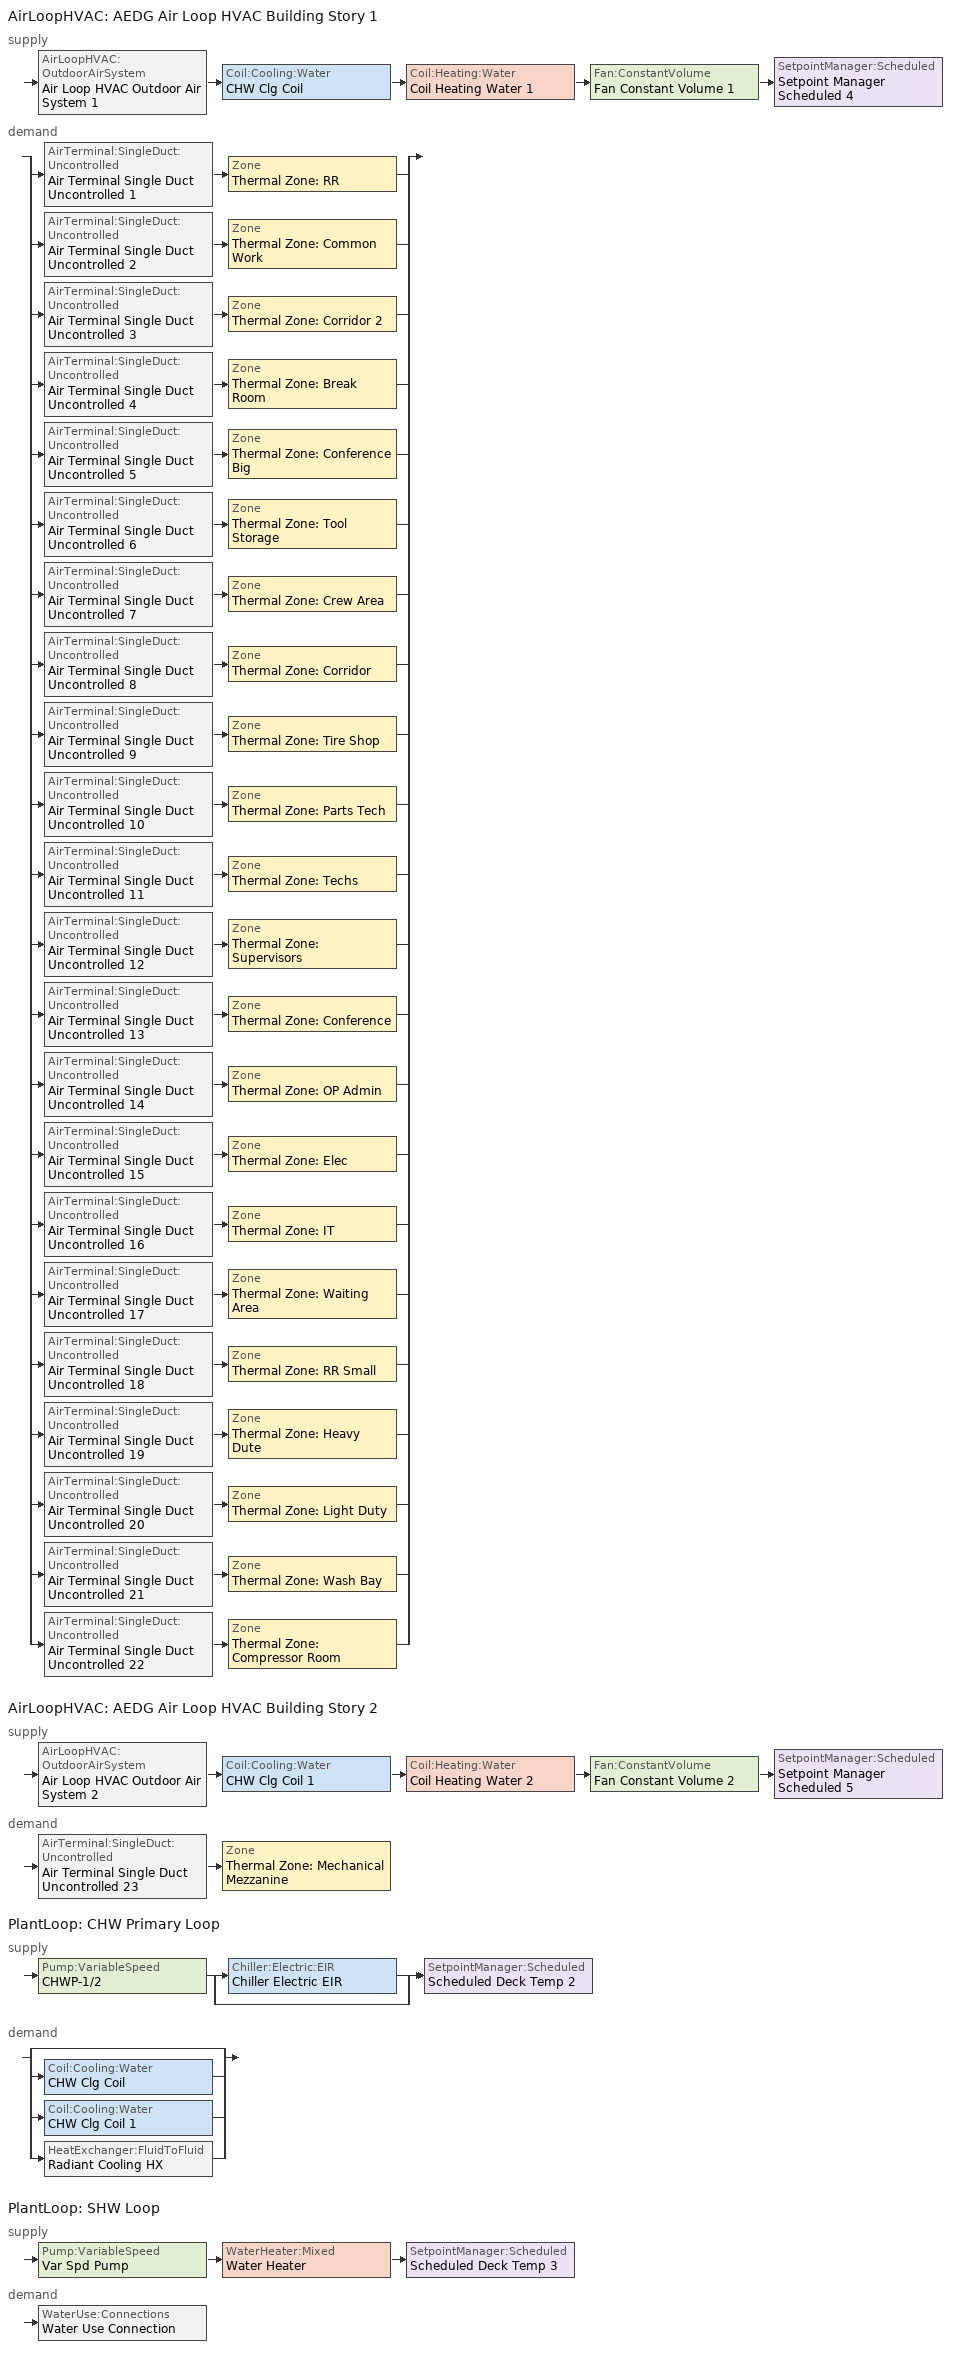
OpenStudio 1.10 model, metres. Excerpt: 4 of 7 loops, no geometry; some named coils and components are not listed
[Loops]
AirLoopHVAC 'AEDG Air Loop HVAC Building Story 1'
 supply: AirLoopHVAC:OutdoorAirSystem 'Air Loop HVAC Outdoor Air System 1' > Coil:Cooling:Water 'CHW Clg Coil' > Coil:Heating:Water 'Coil Heating Water 1' > Fan:ConstantVolume 'Fan Constant Volume 1' > SetpointManager:Scheduled 'Setpoint Manager Scheduled 4'
 demand: split
  | AirTerminal:SingleDuct:Uncontrolled 'Air Terminal Single Duct Uncontrolled 1' > Zone 'Thermal Zone: RR'
  | AirTerminal:SingleDuct:Uncontrolled 'Air Terminal Single Duct Uncontrolled 2' > Zone 'Thermal Zone: Common Work'
  | AirTerminal:SingleDuct:Uncontrolled 'Air Terminal Single Duct Uncontrolled 3' > Zone 'Thermal Zone: Corridor 2'
  | AirTerminal:SingleDuct:Uncontrolled 'Air Terminal Single Duct Uncontrolled 4' > Zone 'Thermal Zone: Break Room'
  | AirTerminal:SingleDuct:Uncontrolled 'Air Terminal Single Duct Uncontrolled 5' > Zone 'Thermal Zone: Conference Big'
  | AirTerminal:SingleDuct:Uncontrolled 'Air Terminal Single Duct Uncontrolled 6' > Zone 'Thermal Zone: Tool Storage'
  | AirTerminal:SingleDuct:Uncontrolled 'Air Terminal Single Duct Uncontrolled 7' > Zone 'Thermal Zone: Crew Area'
  | AirTerminal:SingleDuct:Uncontrolled 'Air Terminal Single Duct Uncontrolled 8' > Zone 'Thermal Zone: Corridor'
  | AirTerminal:SingleDuct:Uncontrolled 'Air Terminal Single Duct Uncontrolled 9' > Zone 'Thermal Zone: Tire Shop'
  | AirTerminal:SingleDuct:Uncontrolled 'Air Terminal Single Duct Uncontrolled 10' > Zone 'Thermal Zone: Parts Tech'
  | AirTerminal:SingleDuct:Uncontrolled 'Air Terminal Single Duct Uncontrolled 11' > Zone 'Thermal Zone: Techs'
  | AirTerminal:SingleDuct:Uncontrolled 'Air Terminal Single Duct Uncontrolled 12' > Zone 'Thermal Zone: Supervisors'
  | AirTerminal:SingleDuct:Uncontrolled 'Air Terminal Single Duct Uncontrolled 13' > Zone 'Thermal Zone: Conference'
  | AirTerminal:SingleDuct:Uncontrolled 'Air Terminal Single Duct Uncontrolled 14' > Zone 'Thermal Zone: OP Admin'
  | AirTerminal:SingleDuct:Uncontrolled 'Air Terminal Single Duct Uncontrolled 15' > Zone 'Thermal Zone: Elec'
  | AirTerminal:SingleDuct:Uncontrolled 'Air Terminal Single Duct Uncontrolled 16' > Zone 'Thermal Zone: IT'
  | AirTerminal:SingleDuct:Uncontrolled 'Air Terminal Single Duct Uncontrolled 17' > Zone 'Thermal Zone: Waiting Area'
  | AirTerminal:SingleDuct:Uncontrolled 'Air Terminal Single Duct Uncontrolled 18' > Zone 'Thermal Zone: RR Small'
  | AirTerminal:SingleDuct:Uncontrolled 'Air Terminal Single Duct Uncontrolled 19' > Zone 'Thermal Zone: Heavy Dute'
  | AirTerminal:SingleDuct:Uncontrolled 'Air Terminal Single Duct Uncontrolled 20' > Zone 'Thermal Zone: Light Duty'
  | AirTerminal:SingleDuct:Uncontrolled 'Air Terminal Single Duct Uncontrolled 21' > Zone 'Thermal Zone: Wash Bay'
  | AirTerminal:SingleDuct:Uncontrolled 'Air Terminal Single Duct Uncontrolled 22' > Zone 'Thermal Zone: Compressor Room'
AirLoopHVAC 'AEDG Air Loop HVAC Building Story 2'
 supply: AirLoopHVAC:OutdoorAirSystem 'Air Loop HVAC Outdoor Air System 2' > Coil:Cooling:Water 'CHW Clg Coil 1' > Coil:Heating:Water 'Coil Heating Water 2' > Fan:ConstantVolume 'Fan Constant Volume 2' > SetpointManager:Scheduled 'Setpoint Manager Scheduled 5'
 demand: AirTerminal:SingleDuct:Uncontrolled 'Air Terminal Single Duct Uncontrolled 23' > Zone 'Thermal Zone: Mechanical Mezzanine'
PlantLoop 'CHW Primary Loop'
 supply: Pump:VariableSpeed 'CHWP-1/2' > split
  | Chiller:Electric:EIR 'Chiller Electric EIR'
  | bypass
  join > SetpointManager:Scheduled 'Scheduled Deck Temp 2'
 demand: split
  | bypass
  | Coil:Cooling:Water 'CHW Clg Coil'
  | Coil:Cooling:Water 'CHW Clg Coil 1'
  | HeatExchanger:FluidToFluid 'Radiant Cooling HX'
PlantLoop 'SHW Loop'
 supply: Pump:VariableSpeed 'Var Spd Pump' > WaterHeater:Mixed 'Water Heater' > SetpointManager:Scheduled 'Scheduled Deck Temp 3'
 demand: WaterUse:Connections 'Water Use Connection'
[Sizing:Zone] Zone Cooling Design Supply Air Temperature {C}=14; Zone Heating Design Supply Air Temperature {C}=40; Zone Cooling Design Supply Air Humidity Ratio {kg-H2O/kg-air}=0.0085; Zone Heating Design Supply Air Humidity Ratio {kg-H2O/kg-air}=0.008; Cooling Design Air Flow Method=DesignDay; Heating Design Air Flow Method=DesignDay
Thermal Zone: Elec; Thermal Zone: RR Small; Thermal Zone: Mechanical Mezzanine; Thermal Zone: Compressor Room; Thermal Zone: Heavy Dute; Thermal Zone: Techs; Thermal Zone: Break Room; Thermal Zone: Tire Shop; Thermal Zone: Conference; Thermal Zone: Crew Area; Thermal Zone: Corridor; Thermal Zone: Light Duty; Thermal Zone: OP Admin; Thermal Zone: Waiting Area; Thermal Zone: IT; Thermal Zone: Supervisors; Thermal Zone: Parts Tech; Thermal Zone: Conference Big; Thermal Zone: Common Work; Thermal Zone: RR; Thermal Zone: Tool Storage; Thermal Zone: Wash Bay; Thermal Zone: Corridor 2
[Zone equipment]
Thermal Zone: Elec: Air Terminal Single Duct Uncontrolled 15, Zone HVAC Low Temperature Radiant Variable Flow 6
Thermal Zone: RR Small: Air Terminal Single Duct Uncontrolled 18, Zone HVAC Low Temperature Radiant Variable Flow 7, TZ: RR Small Exhaust Fan
Thermal Zone: Mechanical Mezzanine: Air Terminal Single Duct Uncontrolled 23, Zone HVAC Low Temperature Radiant Variable Flow 8
Thermal Zone: Compressor Room: Air Terminal Single Duct Uncontrolled 22, Zone HVAC Low Temperature Radiant Variable Flow 5
Thermal Zone: Heavy Dute: Air Terminal Single Duct Uncontrolled 19, Zone HVAC Low Temperature Radiant Variable Flow 12, TZ: Heavy Duty Exhaust Fan
Thermal Zone: Techs: Air Terminal Single Duct Uncontrolled 11, Zone HVAC Low Temperature Radiant Variable Flow 20
Thermal Zone: Break Room: Air Terminal Single Duct Uncontrolled 4, Zone HVAC Low Temperature Radiant Variable Flow 4
Thermal Zone: Tire Shop: Air Terminal Single Duct Uncontrolled 9, Zone HVAC Low Temperature Radiant Variable Flow 22
Thermal Zone: Conference: Air Terminal Single Duct Uncontrolled 13, Zone HVAC Low Temperature Radiant Variable Flow 1
Thermal Zone: Crew Area: Air Terminal Single Duct Uncontrolled 7, Zone HVAC Low Temperature Radiant Variable Flow 16
Thermal Zone: Corridor: Air Terminal Single Duct Uncontrolled 8, Zone HVAC Low Temperature Radiant Variable Flow 18
Thermal Zone: Light Duty: Air Terminal Single Duct Uncontrolled 20, Zone HVAC Low Temperature Radiant Variable Flow 13, TZ: Light Duty Exhaust Fan
Thermal Zone: OP Admin: Air Terminal Single Duct Uncontrolled 14, Zone HVAC Low Temperature Radiant Variable Flow 10
Thermal Zone: Waiting Area: Air Terminal Single Duct Uncontrolled 17, Zone HVAC Low Temperature Radiant Variable Flow 17
Thermal Zone: IT: Air Terminal Single Duct Uncontrolled 16, Zone HVAC Low Temperature Radiant Variable Flow 21
Thermal Zone: Supervisors: Air Terminal Single Duct Uncontrolled 12, Zone HVAC Low Temperature Radiant Variable Flow 2
Thermal Zone: Parts Tech: Air Terminal Single Duct Uncontrolled 10, Zone HVAC Low Temperature Radiant Variable Flow 9
Thermal Zone: Conference Big: Air Terminal Single Duct Uncontrolled 5, Zone HVAC Low Temperature Radiant Variable Flow 11
Thermal Zone: Common Work: Air Terminal Single Duct Uncontrolled 2, Zone HVAC Low Temperature Radiant Variable Flow 15
Thermal Zone: RR: Air Terminal Single Duct Uncontrolled 1, Zone HVAC Low Temperature Radiant Variable Flow 19, TZ: RR Exhaust Fan
Thermal Zone: Tool Storage: Air Terminal Single Duct Uncontrolled 6, Zone HVAC Low Temperature Radiant Variable Flow 3
Thermal Zone: Wash Bay: Air Terminal Single Duct Uncontrolled 21, Zone HVAC Low Temperature Radiant Variable Flow 23
Thermal Zone: Corridor 2: Air Terminal Single Duct Uncontrolled 3, Zone HVAC Low Temperature Radiant Variable Flow 14
[PlantLoop] Plant Loop Volume {m3}=Autocalculate; Load Distribution Scheme=Optimal
CHW Primary Loop; SHW Loop
[Sizing:Plant] Loop Design Temperature Difference {deltaC}=11; Sizing Option=NonCoincident; Zone Timesteps in Averaging Window=1; Coincident Sizing Factor Mode=None
Name | Loop Type | Design Loop Exit Temperature {C}
CHW Primary Loop | Cooling | 15.5556
SHW Loop | Heating | 82
[Pump:VariableSpeed]
Name | Rated Pump Head {Pa} | Motor Efficiency | Coefficient 2 of the Part Load Performance Curve | Coefficient 3 of the Part Load Performance Curve | Coefficient 4 of the Part Load Performance Curve | Pump Control Type
CHWP-1/2 | 269016 | 0.7 | 0.0216 | -0.0325 | 1.0095 | Intermittent
Var Spd Pump |  | 1
[SetpointManager:Scheduled] Control Variable=Temperature
Name | Schedule
Setpoint Manager Scheduled 4; Setpoint Manager Scheduled 5 | AEDG DOAS Temperature Setpoint Schedule
Scheduled Deck Temp 2 | AEDG CW-Radiant-Loop-Temp-Schedule
Scheduled Deck Temp 3 | Water Heater Setpoint Temperature
[AirLoopHVAC] Availability Schedule=AEDG Office Ventilation Schedule; Design Supply Air Flow Rate {m3/s}=AutoSize
AEDG Air Loop HVAC Building Story 1; AEDG Air Loop HVAC Building Story 2
[Sizing:System] Type of Load to Size On=VentilationRequirement; Design Outdoor Air Flow Rate {m3/s}=Autosize; Minimum System Air Flow Ratio=1; Preheat Design Temperature {C}=7; Preheat Design Humidity Ratio {kg-H2O/kg-Air}=0.008; Precool Design Temperature {C}=12.8; Precool Design Humidity Ratio {kg-H2O/kg-Air}=0.008; Central Cooling Design Supply Air Temperature {C}=12.8; Central Heating Design Supply Air Temperature {C}=40; Sizing Option=NonCoincident; 100% Outdoor Air in Cooling=Yes; 100% Outdoor Air in Heating=Yes; Central Cooling Design Supply Air Humidity Ratio {kg-H2O/kg-Air}=0.0085; Central Heating Design Supply Air Humidity Ratio {kg-H2O/kg-Air}=0.008; Cooling Design Air Flow Method=DesignDay; Cooling Design Air Flow Rate {m3/s}=0; Heating Design Air Flow Method=DesignDay; Heating Design Air Flow Rate {m3/s}=0; System Outdoor Air Method=VentilationRateProcedure; Zone Maximum Outdoor Air Fraction=1; Cooling Supply Air Flow Rate Per Floor Area {m3/s-m2}=0.00996765; Cooling Fraction of Autosized Cooling Supply Air Flow Rate=1; Cooling Supply Air Flow Rate Per Unit Cooling Capacity {m3/s-W}=3.94755e-05; Heating Supply Air Flow Rate Per Floor Area {m3/s-m2}=0.00996765; Heating Fraction of Autosized Heating Supply Air Flow Rate=1; Heating Fraction of Autosized Cooling Supply Air Flow Rate=1; Heating Supply Air Flow Rate Per Unit Heating Capacity {m3/s-W}=3.15882e-05; Cooling Design Capacity Method=CoolingDesignCapacity; Cooling Design Capacity {W}=autosize; Cooling Design Capacity Per Floor Area {W/m2}=234.7; Fraction of Autosized Cooling Design Capacity=1; Heating Design Capacity Method=HeatingDesignCapacity; Heating Design Capacity {W}=autosize; Heating Design Capacity Per Floor Area {W/m2}=157; Fraction of Autosized Heating Design Capacity=1; Central Cooling Capacity Control Method=OnOff
AEDG Air Loop HVAC Building Story 1; AEDG Air Loop HVAC Building Story 2
[Fan:ConstantVolume] Availability Schedule=Always On Discrete; Fan Efficiency=0.6; Pressure Rise {Pa}=500; Maximum Flow Rate {m3/s}=autosize; Motor Efficiency=0.9; Motor In Airstream Fraction=1
Fan Constant Volume 1; Fan Constant Volume 2
[Controller:OutdoorAir] Minimum Outdoor Air Flow Rate {m3/s}=autosize; Maximum Outdoor Air Flow Rate {m3/s}=autosize; Economizer Control Type=NoEconomizer; Economizer Control Action Type=ModulateFlow; Economizer Maximum Limit Dry-Bulb Temperature {C}=28; Economizer Maximum Limit Enthalpy {J/kg}=64000; Economizer Minimum Limit Dry-Bulb Temperature {C}=-100; Lockout Type=NoLockout; Minimum Limit Type=FixedMinimum; Minimum Fraction of Outdoor Air Schedule=Always On Discrete; Maximum Fraction of Outdoor Air Schedule=Always On Discrete; High Humidity Control=No; Heat Recovery Bypass Control Type=BypassWhenOAFlowGreaterThanMinimum
Name | Controller Mechanical Ventilation
Controller Outdoor Air 1 | Controller Mechanical Ventilation 1
Controller Outdoor Air 2 | Controller Mechanical Ventilation 2
[Controller:MechanicalVentilation] Availability Schedule=Always On Discrete; System Outdoor Air Method=ZoneSum
Controller Mechanical Ventilation 1; Controller Mechanical Ventilation 2
[AirLoopHVAC:OutdoorAirSystem]
Name | Controller
Air Loop HVAC Outdoor Air System 1 | Controller Outdoor Air 1
Air Loop HVAC Outdoor Air System 2 | Controller Outdoor Air 2
[Controller:WaterCoil] Action=Reverse; Minimum Actuated Flow {m3/s}=0
Name | Water Coil
Controller Water Coil 3 | CHW Clg Coil
Controller Water Coil 4 | CHW Clg Coil 1
[AirTerminal:SingleDuct:Uncontrolled] Availability Schedule=Always On Discrete; Maximum Air Flow Rate {m3/s}=AutoSize
Air Terminal Single Duct Uncontrolled 1; Air Terminal Single Duct Uncontrolled 2; Air Terminal Single Duct Uncontrolled 3; Air Terminal Single Duct Uncontrolled 4; Air Terminal Single Duct Uncontrolled 5; Air Terminal Single Duct Uncontrolled 6; Air Terminal Single Duct Uncontrolled 7; Air Terminal Single Duct Uncontrolled 8; Air Terminal Single Duct Uncontrolled 9; Air Terminal Single Duct Uncontrolled 10; Air Terminal Single Duct Uncontrolled 11; Air Terminal Single Duct Uncontrolled 12; Air Terminal Single Duct Uncontrolled 13; Air Terminal Single Duct Uncontrolled 14; Air Terminal Single Duct Uncontrolled 15; Air Terminal Single Duct Uncontrolled 16; Air Terminal Single Duct Uncontrolled 17; Air Terminal Single Duct Uncontrolled 18; Air Terminal Single Duct Uncontrolled 19; Air Terminal Single Duct Uncontrolled 20; Air Terminal Single Duct Uncontrolled 21; Air Terminal Single Duct Uncontrolled 22; Air Terminal Single Duct Uncontrolled 23
[Fan:ZoneExhaust] Fan Efficiency=0.6; System Availability Manager Coupling Mode=Decoupled
Name | Availability Schedule | Pressure Rise {Pa} | Maximum Flow Rate {m3/s} | Flow Fraction Schedule
TZ: RR Exhaust Fan | Ventilation Availability | 0 | 0.188779
TZ: RR Small Exhaust Fan | Ventilation Availability | 0 | 0.0235974
TZ: Heavy Duty Exhaust Fan | Ventilation Availability | 199.271 | 7.41382 | Denver Water - Vehicle Exhaust
TZ: Light Duty Exhaust Fan |  | 199.271 | 5.00264 | Denver Water - Vehicle Exhaust
[Coil:Cooling:Water] Availability Schedule=Always On Discrete 1
CHW Clg Coil; CHW Clg Coil 1
[Chiller:Electric:EIR]
Chiller Electric EIR: Reference Capacity {W}=Autosize; Reference COP {W/W}=38; Reference Leaving Chilled Water Temperature {C}=15.5556; Cooling Capacity Function of Temperature Curve=OS:Curve:Biquadratic 3; Electric Input to Cooling Output Ratio Function of Temperature Curve=OS:Curve:Biquadratic 4; Electric Input to Cooling Output Ratio Function of Part Load Ratio Curve=OS:Curve:Quadratic 4; Design Heat Recovery Water Flow Rate {m3/s}=0; Sizing Factor=1; Basin Heater Capacity {W/K}=0; Basin Heater Setpoint Temperature {C}=10
[WaterUse:Equipment:Definition]
Low Flow Fixtures: Peak Flow Rate {m3/s}=1.2618e-05; Target Temperature Schedule=SHW Temperature
[WaterUse:Connections]
Water Use Connection: Water Use Equipment Name 1=Water Use Equipment 1
[WaterUse:Equipment]
Water Use Equipment 1: Water Use Equipment Definition=Low Flow Fixtures; Space=RR; Flow Rate Fraction Schedule=Medium Office Bldg Occ
[WaterHeater:Mixed]
Water Heater: Tank Volume {m3}=0.378541; Setpoint Temperature Schedule=Water Heater Setpoint Temperature; Deadband Temperature Difference {deltaC}=2; Maximum Temperature Limit {C}=82.22; Heater Control Type=Modulate; Heater Maximum Capacity {W}=845000; Heater Fuel Type=Electricity; Heater Thermal Efficiency=0.96; Off Cycle Parasitic Fuel Consumption Rate {W}=20; Off Cycle Parasitic Fuel Type=Electricity; Off Cycle Parasitic Heat Fraction to Tank=0.8; On Cycle Parasitic Fuel Type=Electricity; Ambient Temperature Indicator=Schedule; Ambient Temperature Schedule=Water Heater Ambient Temperature; Off Cycle Loss Coefficient to Ambient Temperature {W/K}=6; On Cycle Loss Coefficient to Ambient Temperature {W/K}=6; Use Side Effectiveness=1; Source Side Effectiveness=1; Use Side Design Flow Rate {m3/s}=autosize; Source Side Design Flow Rate {m3/s}=autosize; Indirect Water Heating Recovery Time {hr}=1.5
[Schedule:Ruleset]
Name | Default Day Schedule | Summer Design Day Schedule | Winter Design Day Schedule
Medium Office Bldg Occ | Medium Office Bldg Occ Default Schedule | Medium Office Bldg Occ Summer Design Day | Medium Office Bldg Occ Winter Design Day
Ventilation Availability | Schedule Day 1
AEDG Office Ventilation Schedule | AEDG Office Ventilation Schedule Weekday | AEDG Office Ventilation Schedule Summer Design Day | AEDG Office Ventilation Schedule Winter Design Day
AEDG CW-Radiant-Loop-Temp-Schedule | AEDG CW-Radiant-Loop-Temp-Schedule All Days
AEDG DOAS Temperature Setpoint Schedule | AEDG DOAS Temperature Setpoint Schedule All Days
Denver Water - Vehicle Exhaust | QuickServiceRestaurant Bldg Light Default Schedule 1 | QuickServiceRestaurant Bldg Light Summer Design Day 1 | QuickServiceRestaurant Bldg Light Winter Design Day 1
SHW Temperature | Schedule Day 12
Water Heater Setpoint Temperature | Water Heater Setpoint Temperature Default
Water Heater Ambient Temperature | Water Heater Ambient Temperature Default
[Schedule:Day]
Medium Office Bldg Occ Default Schedule: 6, 0, 0, 7, 0, 0.1, 8, 0, 0.2, 12, 0, 0.95, 13, 0, 0.5, 17, 0, 0.95, 18, 0, 0.7, 20, 0, 0.4, 22, 0, 0.1, 24, 0, 0.05
Medium Office Bldg Occ Summer Design Day: 6, 0, 0, 22, 0, 1, 24, 0, 0.05
Medium Office Bldg Occ Winter Design Day; Medium Office Bldg Occ Rule 1 Day Schedule; AEDG Office Ventilation Schedule Sunday; QuickServiceRestaurant Bldg Light Winter Design Day 1; Schedule Day 2: 24, 0, 0
Schedule Day 1: 6, 0, 0.2, 22, 0, 1, 24, 0, 0.2
Schedule Day 3: 24, 0, 0.2
AEDG Office Ventilation Schedule Weekday: 7, 0, 0, 22, 0, 1, 24, 0, 0
AEDG Office Ventilation Schedule Winter Design Day; AEDG Office Ventilation Schedule Summer Design Day; QuickServiceRestaurant Bldg Light Summer Design Day 1: 24, 0, 1
AEDG CW-Radiant-Loop-Temp-Schedule All Days: 24, 0, 17.7778
AEDG DOAS Temperature Setpoint Schedule All Days: 24, 0, 20
QuickServiceRestaurant Bldg Light Default Schedule 1: 10, 0, 0, 11, 0, 0.3, 12, 0, 0.9, 13, 0, 0.3, 14, 0, 0.9, 16, 0, 0.30282, 24, 0, 0
Schedule Day 12: 24, 0, 43.3333
Water Heater Setpoint Temperature Default: 24, 0, 60
Water Heater Ambient Temperature Default: 24, 0, 22
[Schedule:Rule] Rule Order=0; Apply Sunday=Yes; Apply Saturday=Yes
Name | Schedule Ruleset | Day Schedule | Apply Monday | Apply Tuesday | Apply Wednesday | Apply Thursday | Apply Friday | Date Specification Type | Start Month | Start Day | End Month | End Day
Medium Office Bldg Occ Rule 1 | Medium Office Bldg Occ | Medium Office Bldg Occ Rule 1 Day Schedule | No | No | No | No | No | DateRange | 1 | 1 | 12 | 31
Schedule Rule 1 | Ventilation Availability | Schedule Day 3
AEDG Office Ventilation Schedule Sunday Rule | AEDG Office Ventilation Schedule | AEDG Office Ventilation Schedule Sunday |  |  |  |  |  | DateRange | 1 | 1 | 12 | 31
Schedule Rule 2 | Denver Water - Vehicle Exhaust | Schedule Day 2
[Schedule:Constant] Value=1
Always On Discrete; Always On Discrete 1
[Curve:Biquadratic] Minimum Value of x {BasedOnField A2}=0; Maximum Value of x {BasedOnField A2}=20; Minimum Value of y {BasedOnField A3}=0; Maximum Value of y {BasedOnField A3}=50
Name | Coefficient1 Constant | Coefficient2 x | Coefficient3 x**2 | Coefficient4 y | Coefficient5 y**2 | Coefficient6 x*y
OS:Curve:Biquadratic 3 | 1.04338 | 0.0407077 | 0.0004506 | -0.0041514 | -8.86e-05 | -0.0003467
OS:Curve:Biquadratic 4 | 0.596191 | -0.0099496 | 0.0007888 | 0.0004506 | 0.0004875 | -0.0007623
[Curve:Quadratic]
OS:Curve:Quadratic 4: Coefficient1 Constant=1.68531; Coefficient2 x=-0.999344; Coefficient3 x**2=0.314032; Minimum Value of x {BasedOnField A2}=0; Maximum Value of x {BasedOnField A2}=1.2
